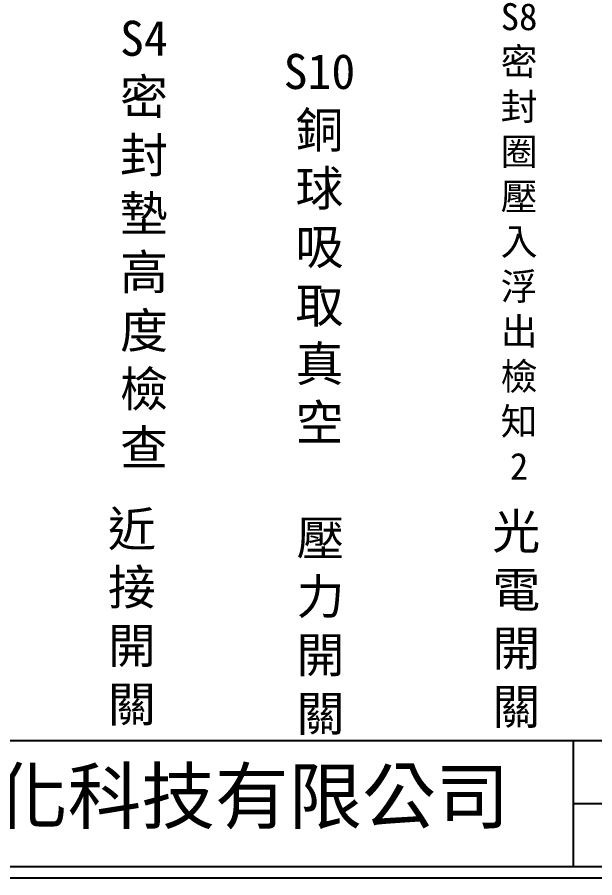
# Model space of a CAD drawing. Extents: x 325 to 612, y 3 to 207.
# Drawn here: x 399.2 to 463.4, y 3 to 98.7 of the extents above; entities that cross this region are included whole.
import ezdxf

# ---------------------------------------------------------------- set-up
doc = ezdxf.new("R2010")
doc.units = 0
doc.layers.add('圖框層', color=7, linetype='CONTINUOUS')
doc.layers.add('標尺寸層', color=3, linetype='CONTINUOUS')
doc.styles.add('CNS', font='romanc.shx', dxfattribs={"bigfont": 'chineset.shx'})
doc.styles.add('STSL', font='kaiu.ttf')

msp = doc.modelspace()

# ---------------------------------------------------------------- linework, layer by layer
at = {"layer": '圖框層', "color": 7}
for p, q in [((326.569, 18.25), (611.07, 18.25)), ((461.07, 4.25), (461.07, 18.25)), ((461.07, 11.25), (611.07, 11.25)), ((326.569, 4.25), (611.07, 4.25)), ((325.319, 3), (612.319, 3))]:
    msp.add_line(p, q, dxfattribs=at)

# ---------------------------------------------------------------- texts
at = {"layer": '圖框層', "color": 4, "style": 'STSL'}
msp.add_text('泓陞自動化科技有限公司', height=6, dxfattribs=at).set_placement((363.923, 9.076))
at = {"layer": '標尺寸層', "color": 7, "width": 4.96081, "attachment_point": 5, "style": 'CNS'}
for s, insert, char_height in [('{\\fDFKai-SB|b0|i0|c136|p65;S8密封圈壓入浮出檢知\\P2}', (455.024, 73.763), 3), ('{\\fDFKai-SB|b0|i0|c136|p65;S4密封墊高度檢查}', (413.32, 73.482), 3.9), ('{\\fDFKai-SB|b0|i0|c136|p65;S10銅球吸取真空}', (432.833, 73.017), 3.9), ('{\\fDFKai-SB|b0|i0|c136|p65;近接開關}', (411.977, 31.844), 3.9), ('{\\fDFKai-SB|b0|i0|c136|p65;光電開關}', (454.713, 31.558), 3.9), ('{\\fDFKai-SB|b0|i0|c136|p65;壓力開關}', (432.948, 30.812), 3.9)]:
    msp.add_mtext(s, dxfattribs=dict(at, insert=insert, char_height=char_height))

doc.saveas('drawing.dxf')
